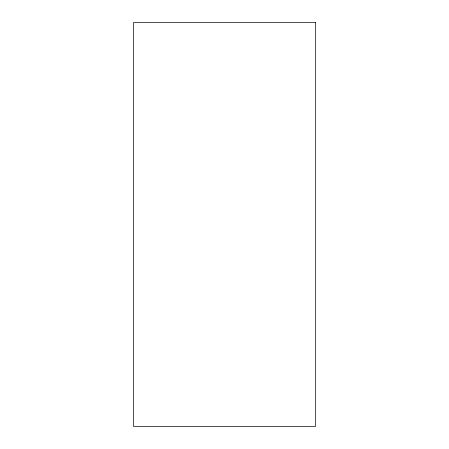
<?xml version="1.0" encoding="UTF-8"?>
<svg xmlns="http://www.w3.org/2000/svg" width="449" height="449" viewBox="0 0 449 449"><rect width="100%" height="100%" fill="white"/><g stroke="black" fill="none" stroke-linecap="round" stroke-linejoin="round"><path stroke-width="0.67" d="M315.423 22.45L133.578 22.45L133.578 426.55L315.423 426.55L315.423 22.45"/></g></svg>
